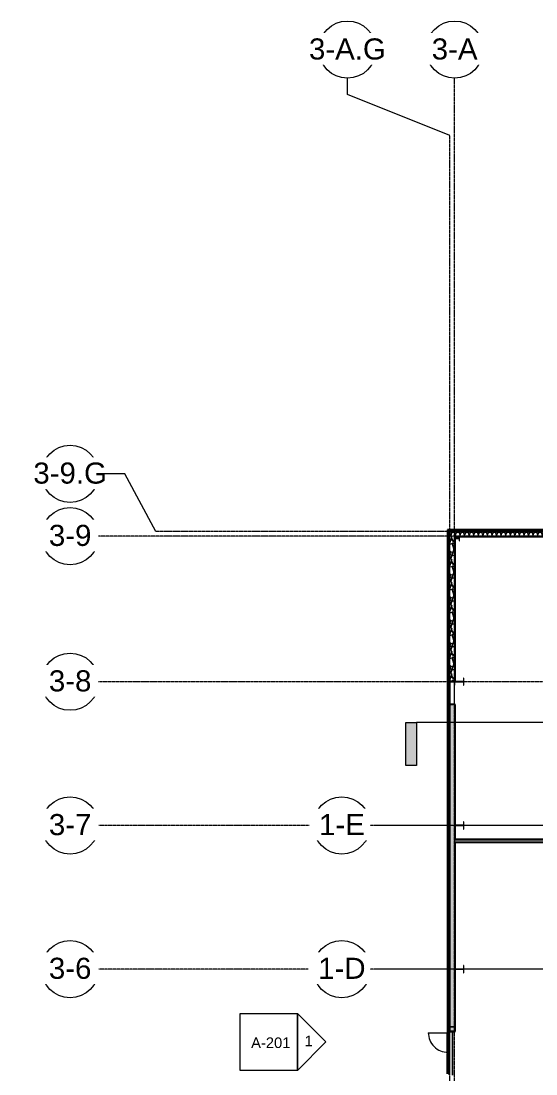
# Model space of a CAD drawing. Header units: inches. Extents: x 25557 to 33164, y -23509 to -20035.
# Drawn here: x 27273 to 28139, y -21802 to -20035 of the extents above; entities that cross this region are included whole.
import ezdxf

# ---------------------------------------------------------------- set-up
doc = ezdxf.new("R2010")
doc.units = ezdxf.units.IN
doc.header["$MEASUREMENT"] = 0
doc.linetypes.add('Grid Line 1_2_', pattern=[0.875, 0.5, -0.125, 0.125, -0.125])
for name, color, linetype, lineweight in [('A-DOOR', 31, 'Continuous', 9), ('A-GLAZ-CURT', 52, 'Continuous', 9), ('A-GLAZ-CWMG', 51, 'Continuous', 9), ('A-WALL', 113, 'Continuous', 25), ('A-WALL-PATT', 111, 'Continuous', 25), ('C-BLDG-PADS', 91, 'Continuous', 9), ('C-TOPO', 7, 'Continuous', 9), ('G-ANNO-SYMB', 111, 'Continuous', 9), ('I-WALL', 2, 'Continuous', 9), ('L-SITE-WALL', 31, 'Continuous', 9), ('S-BEAM', 12, 'Continuous', 9), ('S-COLS', 52, 'Continuous', 9), ('S-GRID', 1, 'Continuous', 9), ('S-GRID-IDEN', 1, 'Continuous', 9)]:
    doc.layers.add(name, color=color, linetype=linetype, lineweight=lineweight)
doc.styles.add('Arial', font='arial.ttf', dxfattribs={"height": 35.407186})
doc.styles.add('Arial_1', font='arial.ttf', dxfattribs={"height": 17.703593})
pattern_1 = [(45, (5932.32, 0), (-19.00703, 19.00703), []), (45, (5932.32, 28.8), (-19.00703, 19.00703), [])]
pattern_2 = [(0, (5932.319, 0), (61.44, 15.36), [2.534, -43.546, 2.534, -43.546, -245.76]), (0, (5932.319, 0), (61.44, 15.36), [-92.16, 2.534, -89.626, 2.534, -43.546, -107.52]), (0, (5932.319, 0), (61.44, 15.36), [-230.4, 2.534, -28.186, 2.534, -74.266]), (120, (5955.359, 7.68), (-44.02215, 45.528601), [2.534, -43.546, 2.534, -43.546, -245.76]), (120, (5955.359, 7.68), (-44.02215, 45.528601), [-92.16, 2.534, -89.626, 2.534, -43.546, -107.52]), (120, (5955.359, 7.68), (-44.02215, 45.528601), [-230.4, 2.534, -28.186, 2.534, -74.266]), (240, (5963.039, 38.4), (-17.41785, -60.888601), [2.534, -43.546, 2.534, -43.546, -245.76]), (240, (5963.039, 38.4), (-17.41785, -60.888601), [-92.16, 2.534, -89.626, 2.534, -43.546, -107.52]), (240, (5963.039, 38.4), (-17.41785, -60.888601), [-230.4, 2.534, -28.186, 2.534, -74.266])]
pattern_3 = [(0, (5932.32, 0), (0, 24), []), (90, (5932.32, 0), (-24, 1e-15), [])]
pattern_4 = [(161.57, (5933.279, 0.96), (-7.6802237, -0.0009796), [0, -54.643, 6.067, 0]), (18.43, (5931.359, 0.96), (-7.6802237, 0.0009796), [0, -54.643, 6.067, 0]), (108.43, (5933.279, 0.96), (3.8382953, -19.20136532), [18.211, -42.499]), (71.57, (5931.359, 0.96), (3.8382953, 19.20136532), [18.211, -42.499])]

# ---------------------------------------------------------------- blocks, each defined once
blk = doc.blocks.new('Rectangular Mullion - Exterior 2_ x 4_5_-1142339-Overall Floor Plan')
at = {"layer": 'A-GLAZ-CWMG', "lineweight": 13}
for p, q in [((-2, 3), (0, 3)), ((-2, -1.5), (-2, 3)), ((0, 3), (0, -1.5)), ((0, -1.5), (-2, -1.5))]:
    blk.add_line(p, q, dxfattribs=at)
blk = doc.blocks.new('Girt_C - 8_D-1149073-Overall Floor Plan')
at = {"layer": 'S-BEAM'}
for p, q in [((22061.6, -21143.7), (22061.6, -21182.1)), ((22069.6, -21182.1), (22069.6, -21149.8))]:
    blk.add_line(p, q, dxfattribs=at)
blk = doc.blocks.new('Door_Single_Storefront - one-1142368-Overall Floor Plan')
at = {"layer": 'A-DOOR'}
for p, q in [((-16.53125, 0.75), (-12.53125, 0.75)), ((-16.53125, -33.0625), (-16.53125, 0)), ((-12.53125, 0.75), (-12.53125, -1)), ((12.53125, 0.75), (-12.53125, 0.75)), ((-12.53125, -0.5), (-12.53125, 0.25)), ((-12.53125, 0.25), (12.53125, 0.25)), ((12.53125, -1), (12.53125, 0.75)), ((12.53125, 0.75), (16.53125, 0.75)), ((12.53125, 0.25), (12.53125, -0.5)), ((-12.53125, -1), (-16.53125, -1)), ((12.53125, -0.5), (-12.53125, -0.5)), ((-12.53125, -1), (12.53125, -1)), ((16.53125, -1), (12.53125, -1))]:
    blk.add_line(p, q, dxfattribs=at)
blk.add_arc((-16.53125, 0), 33.0625, 270, 0, dxfattribs=at)
blk = doc.blocks.new('System Panel - Exterior Glazing-827454-Overall Floor Plan')
at = {"layer": 'A-GLAZ-CURT'}
for p, q in [((17.09375, 1.25), (-17.09375, 1.25)), ((-17.09375, 1.25), (-17.09375, 0.25)), ((-17.09375, 0.25), (-17.09375, 1.25)), ((17.09375, 1.25), (-17.09375, 1.25)), ((-17.09375, 0.25), (17.09375, 0.25)), ((-17.09375, 0.25), (17.09375, 0.25)), ((17.09375, 0.25), (17.09375, 1.25)), ((17.09375, 1.25), (17.09375, 0.25))]:
    blk.add_line(p, q, dxfattribs=at)
blk = doc.blocks.new('Rectangular Mullion - Exterior 2_ x 4_5_-1135311-Overall Floor Plan')
at = {"layer": 'A-GLAZ-CWMG'}
for p, q in [((26123.4, -22752.2), (26123.4, -22785.3)), ((26127.9, -22752.2), (26127.9, -22785.3))]:
    blk.add_line(p, q, dxfattribs=at)
blk = doc.blocks.new('Rectangular Mullion - Exterior 2_ x 4_5_-1060760-Overall Floor Plan')
at = {"layer": 'A-GLAZ-CWMG'}
for p, q in [((25834.1, -22795.4), (25799.9, -22795.4)), ((25834.1, -22799.9), (25799.9, -22799.9))]:
    blk.add_line(p, q, dxfattribs=at)
blk = doc.blocks.new('Rectangular Mullion - Exterior 2_ x 4_5_-1142372-Overall Floor Plan')
at = {"layer": 'A-GLAZ-CWMG', "lineweight": 13}
for p, q in [((0, 1.5), (-2, 1.5)), ((-2, 1.5), (-2, -3)), ((0, -3), (0, 1.5)), ((-2, -3), (0, -3))]:
    blk.add_line(p, q, dxfattribs=at)
blk = doc.blocks.new('Rectangular Mullion - Exterior 2_ x 4_5_-827470-Overall Floor Plan')
at = {"layer": 'A-GLAZ-CWMG', "lineweight": 13}
for p, q in [((-1, 1.5), (1, 1.5)), ((-1, -3), (-1, 1.5)), ((1, 1.5), (1, -3)), ((1, -3), (-1, -3))]:
    blk.add_line(p, q, dxfattribs=at)
blk = doc.blocks.new('System Panel - Exterior Glazing-827433-Overall Floor Plan')
at = {"layer": 'A-GLAZ-CURT'}
for p, q in [((17.09375, -0.25), (-17.09375, -0.25)), ((-17.09375, -0.25), (-17.09375, -1.25)), ((-17.09375, -1.25), (-17.09375, -0.25)), ((17.09375, -0.25), (-17.09375, -0.25)), ((-17.09375, -1.25), (17.09375, -1.25)), ((-17.09375, -1.25), (17.09375, -1.25)), ((17.09375, -1.25), (17.09375, -0.25)), ((17.09375, -0.25), (17.09375, -1.25))]:
    blk.add_line(p, q, dxfattribs=at)
blk = doc.blocks.new('Rectangular Mullion - Exterior 2_ x 4_5_-1146644-Overall Floor Plan')
at = {"layer": 'A-GLAZ-CWMG'}
for p, q in [((22057, -22300.4), (22057, -22334.6)), ((22061.5, -22300.4), (22061.5, -22334.6))]:
    blk.add_line(p, q, dxfattribs=at)
blk = doc.blocks.new('Rectangular Mullion - Exterior 2_ x 4_5_-1115231-Overall Floor Plan')
at = {"layer": 'A-GLAZ-CWMG', "lineweight": 13}
for p, q in [((-1, 3), (1, 3)), ((-1, -1.5), (-1, 3)), ((1, 3), (1, -1.5)), ((1, -1.5), (-1, -1.5))]:
    blk.add_line(p, q, dxfattribs=at)
blk = doc.blocks.new('Grid - Grid Head - Circle-14747-Overall Floor Plan')
at = {"layer": 'S-GRID-IDEN'}
blk.add_circle((0, 0), 0.25, dxfattribs=at)
blk = doc.blocks.new('Elevation - Detail Number-93309-Overall Floor Plan')
at = {"layer": 'G-ANNO-SYMB'}
for p, q in [((-0.25, -0.25), (-0.25, 0.25)), ((-0.25, 0.25), (0.25, 0.25)), ((0.25, 0.25), (0.25, -0.25)), ((0.25, -0.25), (-0.25, -0.25))]:
    blk.add_line(p, q, dxfattribs=at)
blk = doc.blocks.new('Elevation - Detail Number-93036-Overall Floor Plan')
at = {"layer": 'G-ANNO-SYMB'}
for p, q in [((0, 0.25), (-0.25, 0)), ((0.25, 0), (0, 0.25)), ((-0.25, 0), (0.25, 0))]:
    blk.add_line(p, q, dxfattribs=at)
blk = doc.blocks.new('Section - 3_32_ x 3_8_-18514-Overall Floor Plan')
at = {"layer": 'G-ANNO-SYMB'}
blk.add_hatch(color=256, dxfattribs=at).paths.add_polyline_path([(0, 0.375), (0, 0), (-0.09375, 0), (-0.09375, 0.375)], flags=0)
for p, q in [((0, 0.375), (-0.09375, 0.375)), ((-0.09375, 0.375), (-0.09375, 0)), ((0, 0), (0, 0.375)), ((-0.09375, 0), (0, 0))]:
    blk.add_line(p, q, dxfattribs=at)

msp = doc.modelspace()

# ---------------------------------------------------------------- hatches: boundary and pattern name
at = {"layer": 'A-WALL-PATT', "lineweight": 9}
h = msp.add_hatch(dxfattribs=at)
h.set_pattern_fill('FP_22', color=256, style=0, pattern_type=2)
h.set_pattern_definition(pattern_3)
h.paths.add_polyline_path([(27993.2, -21142.9), (27993.2, -20890.6), (27992.2, -20890.6), (27992.2, -21142.9)], flags=0)
h = msp.add_hatch(dxfattribs=at)
h.set_pattern_fill('FP_22', color=256, style=0, pattern_type=2)
h.set_pattern_definition(pattern_3)
h.paths.add_polyline_path([(27994, -20891.6), (28390.8, -20891.6), (28390.8, -20890.6), (27994, -20890.6)], flags=0)
h = msp.add_hatch(dxfattribs=at)
h.set_pattern_fill('FP_20', color=256, style=0, pattern_type=2)
h.set_pattern_definition(pattern_4)
h.paths.add_polyline_path([(28002, -21142.9), (28002, -20891.6), (27994, -20891.6), (27994, -21142.9)], flags=0)
h = msp.add_hatch(dxfattribs=at)
h.set_pattern_fill('FP_20', color=256, style=0, pattern_type=2)
h.set_pattern_definition(pattern_4)
h.paths.add_polyline_path([(28002.7, -20899.6), (28390.8, -20899.6), (28390.8, -20891.6), (28002, -20891.6), (28002, -20899.6)], flags=0)
h = msp.add_hatch(dxfattribs=at)
h.set_pattern_fill('FP_22', color=256, style=0, pattern_type=2)
h.set_pattern_definition(pattern_3)
h.paths.add_polyline_path([(27993.2, -21731), (27993.2, -21182.1), (27992.2, -21182.1), (27992.2, -21731)], flags=0)
h = msp.add_hatch(dxfattribs=at)
h.set_pattern_fill('FP_20', color=256, style=0, pattern_type=2)
h.set_pattern_definition(pattern_4)
h.paths.add_polyline_path([(28002, -21731), (28002, -21182.1), (27994, -21182.1), (27994, -21731)], flags=0)
h = msp.add_hatch(dxfattribs=at)
h.set_pattern_fill('FP_19', color=256, style=0, pattern_type=2)
h.set_pattern_definition(pattern_2)
h.paths.add_polyline_path([(28713, -21409.1), (28713, -21408.5), (28533.8, -21408.5), (28533.8, -21409.1), (28712.3, -21409.1)], flags=0)
h.paths.add_polyline_path([(28530.3, -21409.1), (28530.3, -21408.5), (28002, -21408.5), (28002, -21409.1), (28425.7, -21409.1)], flags=0)
h = msp.add_hatch(dxfattribs=at)
h.set_pattern_fill('FP_19', color=256, style=0, pattern_type=2)
h.set_pattern_definition(pattern_2)
h.paths.add_polyline_path([(28713, -21413.2), (28713, -21409.1), (28712.3, -21409.1), (28712.3, -21412.6), (28002, -21412.6), (28002, -21413.2), (28702.1, -21413.2)], flags=0)
at = {"layer": 'S-COLS'}
h = msp.add_hatch(dxfattribs=at)
h.set_pattern_fill('FP_17', color=256, style=0, pattern_type=2)
h.set_pattern_definition(pattern_1)
h.paths.add_polyline_path([(28002.4, -21149.8), (28002.4, -21144.6), (28002.6, -21144.1), (28003.1, -21143.9), (28016.3, -21143.9), (28016.8, -21144.1), (28017, -21144.6), (28017, -21149.8), (28017.5, -21149.8), (28017.5, -21137.8), (28017, -21137.8), (28017, -21143), (28016.8, -21143.5), (28016.3, -21143.7), (28003.1, -21143.7), (28002.6, -21143.5), (28002.4, -21143), (28002.4, -21137.8), (28002, -21137.8), (28002, -21149.8)], flags=0)
h = msp.add_hatch(dxfattribs=at)
h.set_pattern_fill('FP_17', color=256, style=0, pattern_type=2)
h.set_pattern_definition(pattern_1)
h.paths.add_polyline_path([(28017, -21391.1), (28017.5, -21391.1), (28017.5, -21379.1), (28017, -21379.1), (28017, -21384.2), (28016.8, -21384.7), (28016.3, -21384.9), (28003.1, -21384.9), (28002.6, -21384.7), (28002.4, -21384.2), (28002.4, -21379.1), (28002, -21379.1), (28002, -21391.1), (28002.4, -21391.1), (28002.4, -21385.9), (28002.6, -21385.4), (28003.1, -21385.2), (28016.3, -21385.2), (28016.8, -21385.4), (28017, -21385.9)], flags=0)
h = msp.add_hatch(dxfattribs=at)
h.set_pattern_fill('FP_17', color=256, style=0, pattern_type=2)
h.set_pattern_definition(pattern_1)
h.paths.add_polyline_path([(28002, -21632.3), (28002.4, -21632.3), (28002.4, -21627.1), (28002.6, -21626.6), (28003.1, -21626.4), (28016.3, -21626.4), (28016.8, -21626.6), (28017, -21627.1), (28017, -21632.3), (28017.5, -21632.3), (28017.5, -21620.3), (28017, -21620.3), (28017, -21625.5), (28016.8, -21626), (28016.3, -21626.2), (28003.1, -21626.2), (28002.6, -21626), (28002.4, -21625.5), (28002.4, -21620.3), (28002, -21620.3)], flags=0)
h = msp.add_hatch(dxfattribs=at)
h.set_pattern_fill('FP_17', color=256, style=0, pattern_type=2)
h.set_pattern_definition(pattern_1)
h.paths.add_polyline_path([(28001.3, -21731), (28001.8, -21730.8), (28002, -21730.3), (28002, -21723.7), (28001.8, -21723.2), (28001.3, -21723), (27994.7, -21723), (27994.2, -21723.2), (27994, -21723.7), (27994, -21730.3), (27994.2, -21730.8), (27994.7, -21731)], flags=0)
h.paths.add_polyline_path([(27994.7, -21730.7), (27994.4, -21730.6), (27994.3, -21730.3), (27994.3, -21723.7), (27994.4, -21723.5), (27994.7, -21723.4), (28001.3, -21723.4), (28001.5, -21723.5), (28001.6, -21723.7), (28001.6, -21730.3), (28001.5, -21730.6), (28001.3, -21730.7)], flags=0)

# ---------------------------------------------------------------- linework, layer by layer
at = {"layer": 'A-WALL', "lineweight": 9}
for p, q in [((27990.6, -21143.7), (27990.6, -20889.1)), ((28390.8, -20890.6), (27990.6, -20890.6)), ((27992.2, -20890.6), (27992.2, -21143.7)), ((27993.2, -20890.6), (27993.2, -21142.9)), ((27994, -21142.9), (27994, -20890.6)), ((28390.8, -20891.6), (27994, -20891.6)), ((28002, -20899.6), (28002, -21142.9)), ((28002, -20899.6), (28390.8, -20899.6)), ((28002, -21142.9), (27992.2, -21142.9)), ((27990.6, -21182.1), (27990.6, -21731)), ((27992.2, -21182.1), (27992.2, -21731)), ((27993.2, -21182.1), (27993.2, -21731)), ((27994, -21182.1), (27994, -21731)), ((28002, -21182.1), (28002, -21731)), ((28002, -21408.5), (28002.7, -21408.5)), ((28002, -21409.1), (28530.3, -21409.1)), ((28002, -21412.6), (28712.3, -21412.6)), ((28002, -21413.2), (28002.7, -21413.2))]:
    msp.add_line(p, q, dxfattribs=at)
at = {"layer": 'C-BLDG-PADS'}
msp.add_line((27998.5, -21731), (27998.5, -21804.3), dxfattribs=at)
at = {"layer": 'C-TOPO'}
msp.add_line((27998.5, -21804.3), (27998.5, -21731), dxfattribs=at)
at = {"layer": 'G-ANNO-SYMB'}
msp.add_line((32248.5, -21212.5), (27937.8, -21212.5), dxfattribs=at)
at = {"layer": 'I-WALL', "lineweight": 25}
for p, q in [((28529.7, -21408.5), (28002.7, -21408.5)), ((28002.7, -21413.2), (28713, -21413.2))]:
    msp.add_line(p, q, dxfattribs=at)
at = {"layer": 'L-SITE-WALL', "lineweight": 25}
for p, q in [((27990.2, -20889.1), (27990.2, -21143.7)), ((28390.8, -20889.1), (27990.2, -20889.1)), ((28002.7, -21143.7), (28002.7, -20900.3)), ((28002.7, -20900.3), (28390.8, -20900.3)), ((27990.2, -21143.7), (28002.7, -21143.7)), ((28002.7, -21182.1), (27990.2, -21182.1)), ((27990.2, -21182.1), (27990.2, -21731)), ((28002.7, -21408.5), (28002.7, -21182.1)), ((28002.7, -21731), (28002.7, -21413.2)), ((27990.2, -21731), (28002.7, -21731))]:
    msp.add_line(p, q, dxfattribs=at)
at = {"layer": 'S-BEAM'}
msp.add_line((28002, -21182.1), (28002, -21149.8), dxfattribs=at)
at = {"layer": 'S-COLS', "lineweight": 15}
for p, q in [((28002.4, -20899.6), (28002, -20899.6)), ((28002, -20899.6), (28002, -20907.6)), ((28002, -20907.6), (28002.4, -20907.6)), ((28002.4, -20902.7), (28002.4, -20899.6)), ((28002.4, -20907.6), (28002.4, -20904.4)), ((28009.1, -20903.4), (28003.1, -20903.4)), ((28003.1, -20903.7), (28009.1, -20903.7)), ((28010.2, -20899.6), (28009.8, -20899.6)), ((28009.8, -20899.6), (28009.8, -20902.7)), ((28009.8, -20904.4), (28009.8, -20907.6)), ((28009.8, -20907.6), (28010.2, -20907.6)), ((28010.2, -20907.6), (28010.2, -20899.6)), ((28002.4, -21137.8), (28002, -21137.8)), ((28002, -21137.8), (28002, -21149.8)), ((28002.4, -21143), (28002.4, -21137.8)), ((28017.5, -21137.8), (28017, -21137.8)), ((28017, -21137.8), (28017, -21143)), ((28017.5, -21149.8), (28017.5, -21137.8)), ((28002, -21149.8), (28002.4, -21149.8)), ((28002.4, -21149.8), (28002.4, -21144.6)), ((28016.3, -21143.7), (28003.1, -21143.7)), ((28003.1, -21143.9), (28016.3, -21143.9)), ((28017, -21144.6), (28017, -21149.8)), ((28017, -21149.8), (28017.5, -21149.8)), ((28002.4, -21379.1), (28002, -21379.1)), ((28002, -21379.1), (28002, -21391.1)), ((28002.4, -21384.2), (28002.4, -21379.1)), ((28016.3, -21384.9), (28003.1, -21384.9)), ((28003.1, -21385.2), (28016.3, -21385.2)), ((28017.5, -21379.1), (28017, -21379.1)), ((28017, -21379.1), (28017, -21384.2)), ((28017.5, -21391.1), (28017.5, -21379.1)), ((28002, -21391.1), (28002.4, -21391.1)), ((28002.4, -21391.1), (28002.4, -21385.9)), ((28017, -21385.9), (28017, -21391.1)), ((28017, -21391.1), (28017.5, -21391.1)), ((28002.4, -21620.3), (28002, -21620.3)), ((28002, -21620.3), (28002, -21632.3)), ((28002, -21632.3), (28002.4, -21632.3)), ((28002.4, -21625.5), (28002.4, -21620.3)), ((28002.4, -21632.3), (28002.4, -21627.1)), ((28016.3, -21626.2), (28003.1, -21626.2)), ((28003.1, -21626.4), (28016.3, -21626.4)), ((28017.5, -21620.3), (28017, -21620.3)), ((28017, -21620.3), (28017, -21625.5)), ((28017, -21627.1), (28017, -21632.3)), ((28017, -21632.3), (28017.5, -21632.3)), ((28017.5, -21632.3), (28017.5, -21620.3)), ((27994, -21723.7), (27994, -21730.3)), ((27994.3, -21730.3), (27994.3, -21723.7)), ((28001.3, -21723), (27994.7, -21723)), ((27994.7, -21723.4), (28001.3, -21723.4)), ((28001.3, -21730.7), (27994.7, -21730.7)), ((27994.7, -21731), (28001.3, -21731)), ((28001.6, -21723.7), (28001.6, -21730.3)), ((28002, -21730.3), (28002, -21723.7))]:
    msp.add_line(p, q, dxfattribs=at)
for centre, radius, start, end in [((28003.1, -20902.7), 0.691, 180, 270), ((28003.1, -20904.4), 0.691, 90, 180), ((28009.1, -20902.7), 0.691, 270, 0), ((28009.1, -20904.4), 0.691, 0, 90), ((28003.1, -21143), 0.691, 180, 270), ((28003.1, -21144.6), 0.691, 90, 180), ((28016.3, -21143), 0.691, 270, 0), ((28016.3, -21144.6), 0.691, 0, 90), ((28003.1, -21384.2), 0.691, 180, 270), ((28003.1, -21385.9), 0.691, 90, 180), ((28016.3, -21384.2), 0.691, 270, 0), ((28016.3, -21385.9), 0.691, 0, 90), ((28003.1, -21625.5), 0.691, 180, 270), ((28003.1, -21627.1), 0.691, 90, 180), ((28016.3, -21625.5), 0.691, 270, 0), ((28016.3, -21627.1), 0.691, 0, 90), ((27994.7, -21723.7), 0.698, 90, 180), ((27994.7, -21730.3), 0.698, 180, 270), ((27994.7, -21723.7), 0.349, 90, 180), ((27994.7, -21730.3), 0.349, 180, 270), ((28001.3, -21723.7), 0.698, 0, 90), ((28001.3, -21723.7), 0.349, 0, 90), ((28001.3, -21730.3), 0.698, 270, 0), ((28001.3, -21730.3), 0.349, 270, 0)]:
    msp.add_arc(centre, radius, start, end, dxfattribs=at)
at = {"layer": 'S-GRID'}
for p, q in [((27821.8, -20157.9), (27821.8, -20130.8)), ((27994, -20226.8), (27821.8, -20157.9)), ((27499.7, -20891.6), (27448, -20795))]:
    msp.add_line(p, q, dxfattribs=at)
at = {"layer": 'S-GRID', "linetype": 'Grid Line 1_2_'}
for p, q in [((28002, -23155.1), (28002, -20130.8)), ((27994, -22996.3), (27994, -20226.8)), ((28804.2, -20891.6), (27499.7, -20891.6))]:
    msp.add_line(p, q, dxfattribs=at)

# ---------------------------------------------------------------- block references
at = {"layer": 'A-DOOR', "rotation": 270}
msp.add_blockref('Door_Single_Storefront - one-1142368-Overall Floor Plan', (27990.8, -21749.5), dxfattribs=at)
at = {"layer": 'A-GLAZ-CURT'}
for name, p, rotation in [('System Panel - Exterior Glazing-827433-Overall Floor Plan', (27990.8, -21163), 89.99999999996285), ('System Panel - Exterior Glazing-827454-Overall Floor Plan', (27990.8, -21785.2), 270)]:
    msp.add_blockref(name, p, dxfattribs=dict(at, rotation=rotation))
at = {"layer": 'A-GLAZ-CWMG', "extrusion": (0, 0, -1)}
for name, p, rotation in [('Rectangular Mullion - Exterior 2_ x 4_5_-1142339-Overall Floor Plan', (-27990.8, -21143.9), 90.00000000003713), ('Rectangular Mullion - Exterior 2_ x 4_5_-1115231-Overall Floor Plan', (-27990.8, -21181.1), 90.00000000003713), ('Rectangular Mullion - Exterior 2_ x 4_5_-827470-Overall Floor Plan', (-27990.8, -21767.1), 270)]:
    msp.add_blockref(name, p, dxfattribs=dict(at, rotation=rotation))
at = {"layer": 'A-GLAZ-CWMG'}
msp.add_blockref('Rectangular Mullion - Exterior 2_ x 4_5_-1146644-Overall Floor Plan', (5932.3, 1154.4), dxfattribs=at)
for name, p, rotation in [('Rectangular Mullion - Exterior 2_ x 4_5_-1142372-Overall Floor Plan', (27990.8, -21731), 90), ('Rectangular Mullion - Exterior 2_ x 4_5_-1135311-Overall Floor Plan', (54117.2, -44518.3), 180), ('Rectangular Mullion - Exterior 2_ x 4_5_-1060760-Overall Floor Plan', (50789.3, 4031.9), 270)]:
    msp.add_blockref(name, p, dxfattribs=dict(at, rotation=rotation))
at = {"layer": 'G-ANNO-SYMB', "extrusion": (0, 0, -1), "xscale": 191.9999999999999, "yscale": 191.9999999999999, "zscale": 191.9999999999999, "rotation": 180}
msp.add_blockref('Section - 3_32_ x 3_8_-18514-Overall Floor Plan', (-27937.8, -21212.5), dxfattribs=at)
at = {"layer": 'G-ANNO-SYMB', "xscale": 191.9999999999999, "yscale": 191.9999999999999, "zscale": 191.9999999999999}
msp.add_blockref('Elevation - Detail Number-93309-Overall Floor Plan', (27689.8, -21748.6), dxfattribs=at)
at = {"layer": 'S-BEAM'}
msp.add_blockref('Girt_C - 8_D-1149073-Overall Floor Plan', (5932.3, 0), dxfattribs=at)
at = {"layer": 'S-GRID-IDEN', "xscale": 191.9999999999999, "yscale": 191.9999999999999, "zscale": 191.9999999999999}
for p in [(27821.8, -20082.8), (28002, -20082.8)]:
    msp.add_blockref('Grid - Grid Head - Circle-14747-Overall Floor Plan', p, dxfattribs=at)
for p, rotation in [((27355.7, -20795), 89.9999999999999), ((27355.7, -20899.6), 89.9999999999999), ((27355.7, -21143.8), 89.9999999999999), ((27355.7, -21385.1), 89.99999999999984), ((27812.3, -21385.1), 89.99999999999984), ((27355.7, -21626.3), 89.99999999999984), ((27812.3, -21626.3), 89.99999999999984)]:
    msp.add_blockref('Grid - Grid Head - Circle-14747-Overall Floor Plan', p, dxfattribs=dict(at, rotation=rotation))

# ---------------------------------------------------------------- next in the draw order: texts
at = {"layer": 'G-ANNO-SYMB', "insert": (27693, -21741), "char_height": 17.7, "width": 78.624, "attachment_point": 2, "line_spacing_factor": 0.938532, "style": 'Arial_1', "bg_fill": 3, "box_fill_scale": 1.25, "bg_fill_color": 0, "bg_fill_transparency": 0}
msp.add_mtext('A-201', dxfattribs=at)
at = {"layer": 'S-GRID-IDEN', "char_height": 35.41, "attachment_point": 2, "line_spacing_factor": 0.938532, "style": 'Arial', "bg_fill": 3, "box_fill_scale": 1.25, "bg_fill_color": 0, "bg_fill_transparency": 0}
for s, insert, width in [('3-A.G', (27821.8, -20064), 153.792), ('3-A', (28002, -20064), 91.584), ('3-9.G', (27355.9, -20775.9), 147.312), ('3-9', (27355.9, -20880.5), 85.104), ('3-8', (27355.9, -21124.7), 85.104), ('3-7', (27355.9, -21366), 85.104), ('3-6', (27355.9, -21607.2), 85.104)]:
    msp.add_mtext(s, dxfattribs=dict(at, insert=insert, width=width))

# ---------------------------------------------------------------- next in the draw order: linework, layer by layer
at = {"layer": 'S-GRID'}
msp.add_line((27448, -20795), (27403.7, -20795), dxfattribs=at)
at = {"layer": 'S-GRID', "linetype": 'Grid Line 1_2_'}
for p, q in [((28804.2, -20899.6), (27403.7, -20899.6)), ((28697.3, -21143.8), (27403.7, -21143.8)), ((32359.7, -21385.1), (27403.7, -21385.1)), ((32359.7, -21626.3), (27403.7, -21626.3))]:
    msp.add_line(p, q, dxfattribs=at)

# ---------------------------------------------------------------- next in the draw order: block references
at = {"layer": 'G-ANNO-SYMB', "extrusion": (0, 0, -1), "xscale": 191.9999999999999, "yscale": 191.9999999999999, "zscale": 191.9999999999999, "rotation": 90.00000000002636}
msp.add_blockref('Elevation - Detail Number-93036-Overall Floor Plan', (-27737.8, -21748.6), dxfattribs=at)

# ---------------------------------------------------------------- next in the draw order: texts
at = {"layer": 'G-ANNO-SYMB', "insert": (27756.8, -21738), "char_height": 17.7, "width": 16.416, "attachment_point": 2, "line_spacing_factor": 0.938532, "style": 'Arial_1', "bg_fill": 3, "box_fill_scale": 1.25, "bg_fill_color": 0, "bg_fill_transparency": 0}
msp.add_mtext('1', dxfattribs=at)
at = {"layer": 'S-GRID-IDEN', "char_height": 35.41, "attachment_point": 2, "line_spacing_factor": 0.938532, "style": 'Arial', "bg_fill": 3, "box_fill_scale": 1.25, "bg_fill_color": 0, "bg_fill_transparency": 0}
for s, insert, width in [('1-E', (27812.5, -21366), 91.584), ('1-D', (27812.5, -21607.2), 94.608)]:
    msp.add_mtext(s, dxfattribs=dict(at, insert=insert, width=width))

# ---------------------------------------------------------------- next in the draw order: linework, layer by layer
at = {"layer": 'S-GRID', "linetype": 'Grid Line 1_2_'}
for p, q in [((33029.8, -21385.1), (27860.3, -21385.1)), ((33029.8, -21626.3), (27860.3, -21626.3))]:
    msp.add_line(p, q, dxfattribs=at)

doc.saveas('drawing.dxf')
